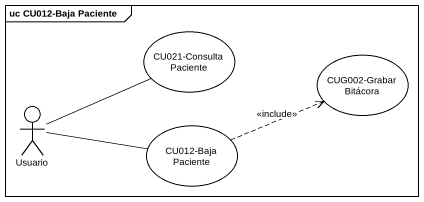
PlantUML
@startuml
mainframe uc CU012-Baja Paciente
usecase "CU021-Consulta Paciente" as CU021_Consulta_Paciente
usecase "CUG002-Grabar Bitácora" as CUG002_Grabar_Bitácora
actor Usuario
usecase "CU012-Baja Paciente" as CU012_Baja_Paciente
Usuario -right- CU021_Consulta_Paciente
Usuario -right- CU012_Baja_Paciente
CU012_Baja_Paciente .right.> CUG002_Grabar_Bitácora : <<include>>
@enduml
